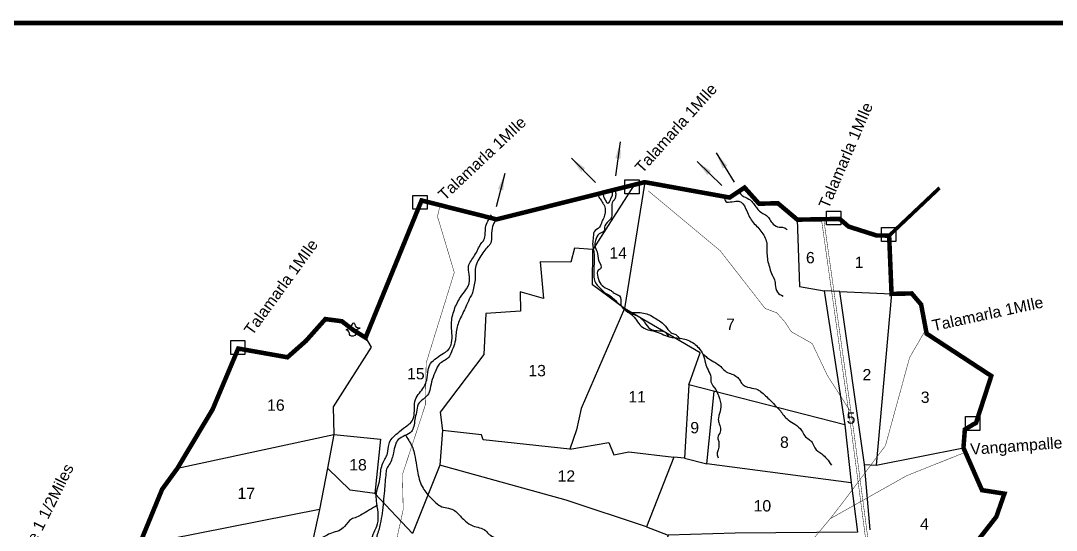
# Model space of a CAD drawing. Header units: feet. Extents: x 788962 to 797078, y 1567318 to 1575139.
# Drawn here: x 792887 to 795175, y 1570925 to 1572051 of the extents above; entities that cross this region are included whole.
import ezdxf
from ezdxf.enums import TextEntityAlignment as Align

# ---------------------------------------------------------------- set-up
doc = ezdxf.new("R2010")
doc.units = ezdxf.units.FT
doc.header["$LTSCALE"] = 15
doc.header["$MEASUREMENT"] = 0
doc.linetypes.add('HIDDEN2', pattern=[0.1875, 0.125, -0.0625])
for name, color, linetype in [('CANAL1', 7, 'Continuous'), ('PLOT', 7, 'Continuous'), ('PLOT NO', 7, 'Continuous'), ('ROADS', 6, 'Continuous'), ('TANKS-STREAM', 4, 'Continuous'), ('text1', 7, 'Continuous'), ('text2', 7, 'Continuous'), ('VILLAGE STONES', 240, 'Continuous')]:
    doc.layers.add(name, color=color, linetype=linetype)
doc.layers.add('VILLAGE BOUNDRY', color=5, linetype='HIDDEN2', lineweight=100)
doc.styles.get("Standard").update_dxf_attribs({"font": 'arial.ttf'})
doc.linetypes.add('DOTS', pattern='A,1e-06,-3,["●",Standard,S=3,R=0,X=-1.25,Y=-1.25],-3', length=6.000001)
doc.dimstyles.get("Standard").update_dxf_attribs({"dimtxt": 0.18, "dimasz": 37, "dimexe": 0.18, "dimexo": 0.0625, "dimgap": 0.09, "dimtad": 0, "dimtih": 1, "dimtoh": 1, "dimdec": 4, "dimzin": 0, "dimdsep": 46, "dimtxsty": 'Standard', "dimcen": 0.09, "dimadec": 0, "dimazin": 0, "dimtfac": 1, "dimtdec": 4, "dimtofl": 0, "dimtmove": 0, "dimatfit": 3, "dimfxl": 1, "dimtolj": 1, "dimtzin": 0, "dimarcsym": 0})

msp = doc.modelspace()

# ---------------------------------------------------------------- linework, layer by layer
at = {"layer": 'CANAL1', "color": 5, "const_width": 10}
msp.add_lwpolyline([(788967.2, 1572046.3), (796875, 1572046.3), (796875, 1567323.2), (788967.2, 1567323.2)], close=True, dxfattribs=at)
at = {"layer": 'CANAL1', "color": 5}
msp.add_lwpolyline([(788967.2, 1572046.3), (796875, 1572046.3), (796875, 1567323.2), (788967.2, 1567323.2)], close=True, dxfattribs=at)
at = {"layer": 'PLOT'}
for points in [[(794242.3, 1571688.8), (794151.1, 1571545.9), (794110.5, 1571548.5), (794102, 1571517.7), (794034.3, 1571518.2), (794041.5, 1571437.7), (793990.4, 1571452.5), (793990.6, 1571409.2), (793914.3, 1571404.3), (793910, 1571313.7), (793813.7, 1571186.6), (793818.6, 1571145.7), (793812.3, 1571069.5), (793752.3, 1570918.3), (793669.1, 1571006.9)], [(794265.3, 1571694.6), (794220.5, 1571415.7), (794149.7, 1571468), (794151.1, 1571545.9)], [(794602.6, 1571611.7), (794607.2, 1571464.1), (794661.8, 1571454.2), (794707.3, 1571158.6), (794362.6, 1571246.6), (794388.1, 1571317.1), (794220.5, 1571415.7)], [(794750.8, 1571071), (794696.6, 1571452.7), (794661.8, 1571454.2)], [(794696.6, 1571452.7), (794810.8, 1571447.9), (794777.1, 1571069.1)], [(794220.5, 1571415.7), (794124.6, 1571194.7), (794114.3, 1571147.6), (794100.2, 1571104.3), (793908.2, 1571125.1), (793904.4, 1571136.6), (793818.6, 1571145.7)], [(793648.5, 1571351), (793661, 1571330.2), (793577, 1571198.3), (793578.1, 1571136.7), (793564.7, 1571062.6), (793547, 1570971.4), (793532.4, 1570906.8)], [(794362.6, 1571246.6), (794353, 1571084.5), (794329.6, 1571087)], [(794353, 1571084.5), (794402.9, 1571072.1), (794418.5, 1571232.3)], [(794707.3, 1571158.6), (794721.7, 1571030.2), (794402.9, 1571072.1)], [(793232.9, 1571062.5), (793578.1, 1571136.7)], [(793578.1, 1571136.7), (793681.4, 1571126.8), (793669.1, 1571006.9), (793614.5, 1571013.9), (793564.7, 1571062.6)], [(794100.2, 1571104.3), (794186, 1571119), (794196.9, 1571092.4)], [(794763.4, 1570926.3), (794750.8, 1571071), (794777.1, 1571069.1), (794969.7, 1571107.5)], [(794196.9, 1571092.4), (794230.1, 1571098.8), (794329.6, 1571087), (794269.1, 1570933), (794092.1, 1570991.6), (793812.3, 1571069.5)], [(794721.7, 1571030.2), (794735.9, 1570921), (794465, 1570919.3), (794316.9, 1570914.7)], [(793547, 1570971.4), (793148.3, 1570892.4)], [(794269.1, 1570933), (794316.9, 1570914.7), (794267.3, 1570776.7), (794249.6, 1570727.3), (794184.4, 1570685.2), (794138.5, 1570543.3), (794144.9, 1570516), (794166, 1570413.4)]]:
    msp.add_lwpolyline(points, dxfattribs=at)
at = {"layer": 'ROADS', "linetype": 'DOTS', "ltscale": 0.3, "const_width": 1}
for points in [[(794273.3, 1571675.3), (794432.2, 1571542.9), (794531.4, 1571415.5), (794557.2, 1571405.8), (794575.6, 1571385.1), (794589.4, 1571364), (794635.4, 1571338.1), (794669.1, 1571267.2), (794719.5, 1571188.5)], [(794595.3, 1570855), (794675.5, 1570951.2), (794710.9, 1570997), (794782, 1571092.1), (794797.3, 1571112.1), (794850.8, 1571307.3), (794884.7, 1571365.5)], [(794673.8, 1570950.1), (794844.8, 1571046.2), (794970.7, 1571096.4)]]:
    msp.add_lwpolyline(points, dxfattribs=at)
at = {"layer": 'ROADS', "linetype": 'HIDDEN2', "ltscale": 10, "const_width": 1}
for points in [[(793393.6, 1569651.6), (793413.7, 1569660.1), (793503.7, 1569731.1), (793520.9, 1569794.1), (793507.7, 1569814.2), (793518, 1569946.5), (793541.6, 1570200.1), (793564.2, 1570396.1), (793559.9, 1570472.2), (793583.8, 1570538.6), (793693.4, 1570796.3), (793731.7, 1570971), (793730, 1571048.4), (793780.5, 1571202), (793782.4, 1571294.8), (793844.6, 1571495.1), (793807.5, 1571618.4), (793813.3, 1571644.1)], [(794655.9, 1571612.6), (794722.2, 1571143.6), (794760.3, 1570855.1), (794772.1, 1570779.2)], [(794660.9, 1571613.3), (794727.2, 1571144.3), (794765.3, 1570855.9), (794777.1, 1570779.9)]]:
    msp.add_lwpolyline(points, dxfattribs=at)
at = {"layer": 'TANKS-STREAM'}
for points in [[(794201, 1571675.7), (794201.2, 1571666.7), (794199.1, 1571656.9), (794195, 1571651.6), (794192.7, 1571639.3), (794192.7, 1571631.6), (794192, 1571617), (794189.7, 1571613), (794177.1, 1571597.7), (794175.4, 1571586.6), (794165, 1571580.3), (794156.8, 1571565.6), (794155.1, 1571554.3), (794160.3, 1571540.4), (794163.6, 1571521.8), (794167.7, 1571503.2), (794163.2, 1571500.6), (794161.8, 1571484.9), (794168.2, 1571469.5), (794182, 1571459.3), (794191, 1571454.8), (794195.8, 1571450.9), (794205.6, 1571445.8), (794209.5, 1571443.5), (794212.9, 1571423.2), (794219.9, 1571413.6), (794234.5, 1571406.8), (794251.4, 1571406.8), (794266.6, 1571404.5), (794279.2, 1571399.7), (794291.9, 1571391.6), (794303.7, 1571383.7), (794316.3, 1571369.3), (794325.6, 1571361.1), (794334, 1571357.8), (794342.6, 1571347.6)], [(794173.2, 1571668), (794175, 1571661.1), (794178.8, 1571653.7), (794184.1, 1571648.3), (794187.4, 1571650.9), (794190.4, 1571657.9), (794194.2, 1571665.7), (794191.9, 1571676.4)], [(794474.8, 1571673.2), (794479.8, 1571665.6), (794495.8, 1571657.2), (794503.8, 1571649.9), (794510.7, 1571640.4), (794516.8, 1571632.7), (794526.7, 1571625.4), (794537, 1571618.9), (794540.1, 1571614.3), (794546.9, 1571604.4), (794559.1, 1571596), (794573.3, 1571594), (794579.8, 1571590.2)], [(794161.7, 1571665.9), (794167, 1571657.4), (794173, 1571648.4), (794176.2, 1571642), (794178.2, 1571629.8), (794175.9, 1571618.8), (794170.8, 1571607.3), (794165.3, 1571594.9), (794153.5, 1571584.5), (794151.7, 1571573.7), (794150.3, 1571558.5), (794151.4, 1571548.9), (794153, 1571540.1), (794153.4, 1571513.9), (794152.7, 1571494.8), (794153.6, 1571481), (794158.6, 1571469.3), (794165.5, 1571461.5), (794177.2, 1571450.3), (794188.9, 1571443.6), (794200.6, 1571432.8), (794214.6, 1571420.1), (794224.7, 1571410.4), (794239.4, 1571398.9), (794260.7, 1571373.9), (794276.6, 1571367.4), (794286.6, 1571365.4), (794319.4, 1571352.7), (794333, 1571350.7), (794360.6, 1571345.5), (794374.5, 1571337.7), (794384.6, 1571328.3), (794394.3, 1571313.3), (794399.5, 1571294.8), (794405.3, 1571279.6), (794411.7, 1571264), (794411.8, 1571253.1), (794422.5, 1571236.2), (794428.3, 1571222.9), (794433.8, 1571198.6), (794428.2, 1571172.7), (794428.8, 1571163.3), (794433, 1571151), (794431.1, 1571139.9), (794426.7, 1571127.1), (794428.2, 1571123.7), (794429.4, 1571114.8), (794427.5, 1571102.8), (794425.2, 1571094.1), (794427.5, 1571085.5)], [(794442.4, 1571658.9), (794442.9, 1571654), (794471.1, 1571652.6), (794478.4, 1571650.2), (794490.8, 1571631), (794505.2, 1571605.3), (794515.2, 1571594.8), (794531.6, 1571570.9), (794535.4, 1571557.7), (794535.4, 1571548.5), (794537.8, 1571518.6), (794541.8, 1571504), (794546.9, 1571489.4), (794551, 1571482.1), (794553.7, 1571468.5), (794558.5, 1571451.3), (794571, 1571442.7)], [(793397.4, 1570573.4), (793402.1, 1570563.1), (793409.6, 1570544.2), (793413.3, 1570537.2), (793417.1, 1570528.7), (793421.3, 1570510.8), (793428.8, 1570501.9), (793449.5, 1570507), (793467, 1570495.7), (793469.3, 1570488.6), (793473.1, 1570486.7), (793482.9, 1570478.2), (793492.8, 1570472.1), (793508.4, 1570465.5), (793515.4, 1570462.2), (793523.9, 1570460.7), (793528.6, 1570469.7), (793523.9, 1570489.9), (793521.1, 1570501.7), (793534.4, 1570529.4), (793537.2, 1570546.4), (793542.9, 1570556.7), (793554.8, 1570572.9), (793562.9, 1570590.3), (793568.1, 1570607.7), (793578, 1570618), (793586, 1570634.5), (793595.9, 1570647.6), (793599.7, 1570655.2), (793604.9, 1570664.6), (793624.7, 1570689.9), (793641.8, 1570708.1), (793643.8, 1570732.6), (793659.8, 1570752.3), (793665, 1570770.2), (793668.8, 1570786.7), (793665.6, 1570805), (793654.8, 1570829), (793641.6, 1570841.7), (793634.6, 1570858.2), (793641.7, 1570880.6), (793660.1, 1570902.3), (793667.2, 1570921.5), (793673.4, 1570934.2), (793676.7, 1570957.8), (793673.5, 1570985), (793672.1, 1571002.5), (793681.1, 1571043.6), (793682.6, 1571059.2), (793686.8, 1571073.7), (793692.5, 1571085), (793696.8, 1571094.9), (793700.6, 1571116.1), (793707.2, 1571129.2), (793719.5, 1571140), (793736.9, 1571154.1), (793746.8, 1571161.6), (793754.4, 1571173.8), (793758.7, 1571214.6), (793777.6, 1571241.9), (793783.8, 1571257.9), (793787.1, 1571279.1), (793792.3, 1571294.1), (793805.5, 1571305.8), (793819.7, 1571316.2), (793830, 1571322.7), (793838.6, 1571339.7), (793838.2, 1571381.4), (793844.8, 1571412.9), (793858.5, 1571440.6), (793870.4, 1571456.6), (793875.1, 1571464.6), (793877.5, 1571491.4), (793876.3, 1571508.5), (793889.6, 1571532.5), (793904.1, 1571558.9), (793910.1, 1571567.3), (793913.8, 1571593.8), (793927, 1571622.6)], [(793935.9, 1571611.5), (793929.2, 1571596.6), (793927.1, 1571577), (793927.1, 1571571.2), (793923.7, 1571557.5), (793918.7, 1571552.1), (793909.9, 1571541.3), (793893.7, 1571513.7), (793890.7, 1571498.3), (793890.7, 1571478.8), (793887.8, 1571463.9), (793884.8, 1571450.2), (793879.8, 1571440.2), (793871.9, 1571422.8), (793858.5, 1571394.6), (793849.3, 1571367.7), (793848, 1571353.5), (793845.1, 1571336.9), (793838.4, 1571319.5), (793832.1, 1571307.4), (793811.3, 1571292.1), (793805.9, 1571283.4), (793792.1, 1571242.8), (793787.5, 1571227.1), (793776.2, 1571215.4), (793765, 1571203.8), (793760.8, 1571186), (793757.4, 1571170.2), (793754.9, 1571154.4), (793749.9, 1571143.6), (793720.7, 1571125.6), (793714.4, 1571114.4), (793710.2, 1571096.6), (793706.9, 1571083.7), (793701, 1571070.4), (793696, 1571063.3), (793693.5, 1571051.7), (793690.1, 1571012.4), (793688, 1570988.3), (793685.5, 1570963), (793680.8, 1570939.3), (793677.5, 1570925.6), (793673.7, 1570912.3), (793672, 1570902.4), (793661.2, 1570886.4), (793653.2, 1570868.9), (793648.2, 1570853.2), (793649.8, 1570837), (793654.8, 1570822.8)], [(794235.3, 1571404.3), (794259.5, 1571391.8), (794267.9, 1571380.6), (794281.7, 1571368.5), (794310.7, 1571362.8), (794317.9, 1571353.4)], [(794394.9, 1571314.8), (794402.9, 1571307.4), (794433.3, 1571287), (794443, 1571277.3), (794467, 1571266.2), (794474.4, 1571258.9), (794479, 1571250.5), (794497.7, 1571240.5), (794514.8, 1571236.4), (794521.1, 1571232.1), (794542.9, 1571212.5), (794556.6, 1571198.4), (794565.3, 1571189.1), (794572.6, 1571178.7), (794582.6, 1571169.3), (794597, 1571159.5), (794612, 1571146.1), (794618.7, 1571134.4), (794628.7, 1571126), (794635.4, 1571119.3), (794641.4, 1571107.3), (794656.4, 1571093.9), (794667.8, 1571083.5), (794677.8, 1571069.5)], [(793737.4, 1571135.3), (793738.1, 1571133.9), (793752.7, 1571107.3), (793756.6, 1571092.7), (793761.2, 1571068.7), (793768.5, 1571034.2), (793775.8, 1571018.2), (793783.7, 1571006.9), (793801, 1570989), (793813.6, 1570979), (793842.9, 1570970.3), (793860.1, 1570954.3), (793869.4, 1570945.7), (793885.3, 1570935), (793913.3, 1570925), (793919.2, 1570918.4), (793930.5, 1570911), (793952.4, 1570899.7), (793969, 1570882.4), (793992.3, 1570872.4), (794006.9, 1570863.8), (794028.2, 1570856.4), (794033.5, 1570848.4)], [(793675, 1570980.6), (793657, 1570970.2), (793641.2, 1570960.8), (793628.8, 1570954.1), (793617.2, 1570950), (793602.2, 1570933.6), (793589.4, 1570924.3), (793572.9, 1570919.1), (793548.2, 1570907.9), (793502.8, 1570902), (793498.3, 1570899.3), (793483.7, 1570879.9)]]:
    msp.add_spline(points, degree=3, dxfattribs=at)
at = {"layer": 'VILLAGE BOUNDRY', "lineweight": -2, "ltscale": 10, "const_width": 10}
msp.add_lwpolyline([(793148.3, 1570892.4), (793199, 1571015.9), (793232.9, 1571062.5), (793310.6, 1571192.6), (793367.2, 1571326.9), (793475.9, 1571307.6), (793516.8, 1571343.8), (793559.7, 1571392), (793596.2, 1571387.2), (793620.9, 1571368.1), (793648.5, 1571351), (793772.3, 1571654.1), (793938.1, 1571612.3), (794265.3, 1571694.6), (794452.9, 1571660.6), (794486, 1571682.7), (794518, 1571646.9), (794559.5, 1571648), (794602.6, 1571611.7), (794683.8, 1571613.1), (794696.2, 1571613.4), (794715.9, 1571596.4), (794778.1, 1571576.6), (794805.5, 1571576.5), (794810.8, 1571447.7), (794855.3, 1571448.7), (794876.2, 1571424.1), (794888.3, 1571359.8), (795031.2, 1571266.4), (794997.5, 1571162.6), (794990.9, 1571159), (794972.8, 1571148), (794969.7, 1571107.5), (795010.7, 1571014), (795060.2, 1571006.2), (795042.4, 1570955.3), (794994.3, 1570893.8)], dxfattribs=at)
at = {"layer": 'VILLAGE BOUNDRY', "ltscale": 10, "const_width": 8}
msp.add_lwpolyline([(794805.5, 1571576.5), (794916.9, 1571681.9)], dxfattribs=at)
at = {"layer": 'VILLAGE STONES'}
for points in [[(794221.3, 1571699.6), (794252.9, 1571699.6), (794252.9, 1571668.9), (794221.2, 1571668.9)], [(793753, 1571665.4), (793784.6, 1571665.4), (793784.6, 1571634.7), (793752.9, 1571634.7)], [(794667.1, 1571630.8), (794698.7, 1571630.7), (794698.6, 1571600), (794667, 1571600)], [(794788.8, 1571594.1), (794820.4, 1571594.1), (794820.4, 1571563.4), (794788.7, 1571563.4)], [(793350.5, 1571344.5), (793382.1, 1571344.5), (793382.1, 1571313.8), (793350.5, 1571313.8)], [(794974.2, 1571176.6), (795005.8, 1571176.6), (795005.8, 1571145.9), (794974.2, 1571145.9)]]:
    msp.add_lwpolyline(points, close=True, dxfattribs=at)
msp.add_spline([(793605.7, 1571368.5), (793614.8, 1571374), (793622.9, 1571384), (793628.1, 1571374.3), (793636.3, 1571372.3), (793625.4, 1571365), (793626.5, 1571357.9), (793614.4, 1571355.5), (793612.8, 1571360.6), (793605.7, 1571368.5), (793605.5, 1571368.5)], degree=3, dxfattribs=at)

# ---------------------------------------------------------------- texts
at = {"layer": 'PLOT NO'}
for s, p in [('14', (794206.7, 1571538.3)), ('6', (794631.3, 1571527.8)), ('1', (794739.2, 1571517.5)), ('7', (794455, 1571380.6)), ('15', (793759.7, 1571271.4)), ('13', (794027.6, 1571278.2)), ('2', (794756.3, 1571269.1)), ('16', (793450.4, 1571201.9)), ('11', (794248.6, 1571220.3)), ('3', (794885.1, 1571219.3)), ('5', (794721.2, 1571173.4)), ('9', (794375.8, 1571152.1)), ('8', (794574.1, 1571120)), ('18', (793631.8, 1571070)), ('12', (794092.3, 1571045.2)), ('17', (793385, 1571006.9)), ('10', (794525.4, 1570979.4)), ('4', (794883.5, 1570939.2))]:
    msp.add_text(s, height=25, rotation=359.8997, dxfattribs=at).set_placement(p, align=Align.MIDDLE_CENTER)
at = {"layer": 'text2'}
for s, rotation, p in [('Talamarla 1MIle', 48.0698, (794260, 1571712.6)), ('Talamarla 1MIle', 66.7279, (794671.5, 1571633.9)), ('Talamarla 1MIle', 43.2071, (793823.3, 1571652.4)), ('Talamarla 1MIle', 54.096, (793398.2, 1571354.1)), ('Talamarla 1MIle', 12.2377, (794903.4, 1571365)), ('Vangampalle 1Mile', 4.1897, (794985.7, 1571092)), ('Devarapalle 1 1/2Miles', 63.5553, (792846.4, 1570746.2))]:
    msp.add_text(s, height=25, rotation=rotation, dxfattribs=at).set_placement(p)

# ---------------------------------------------------------------- leaders
at = {"layer": 'text1', "color": 5}
for points in [[(794211.4, 1571783.5), (794201.1, 1571708.2)], [(794103.3, 1571747.7), (794156.7, 1571693.7)], [(794423.4, 1571759), (794463.4, 1571694.5)], [(794381.2, 1571740), (794436.1, 1571687.5)], [(793956.1, 1571713.6), (793937.2, 1571640)]]:
    msp.add_leader(points, dimstyle='Standard', override={"dimgap": 0.09, "dimtad": 0}, dxfattribs=at)

doc.saveas('drawing.dxf')
